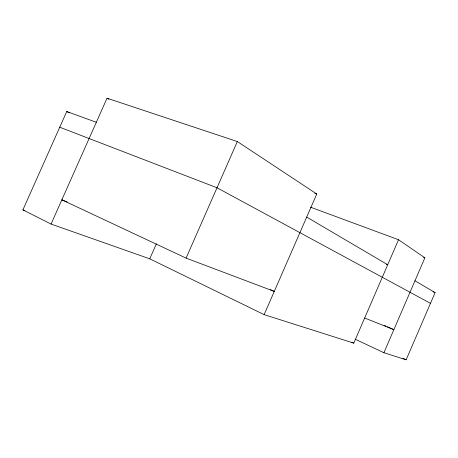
<?xml version="1.0" encoding="UTF-8"?>
<svg xmlns="http://www.w3.org/2000/svg" width="458" height="458" viewBox="0 0 458 458"><rect width="100%" height="100%" fill="white"/><g stroke="black" fill="none" stroke-linecap="round" stroke-linejoin="round"><path stroke-width="0.69" d="M355.419 339.315L383.907 352.723L424.881 257.825L398.534 239.74L310.495 207.165M383.907 352.723L406.149 359.793L435.1 292.616L414.971 280.777M96.329 122.28L66.736 111.523L22.9 209.879L51.073 224.071L149.76 258.827L264.14 314.64L353.776 343.139L398.534 239.74M264.14 314.64L316.764 194.009L237.336 141.539L107.029 98.207L51.073 224.071M67.166 201.932L61.853 199.837L186.085 258.112L237.336 141.539M149.76 258.827L156.384 243.805M314.749 193.287L316.764 194.009M22.9 209.879L24.915 210.6M423.547 257.322L424.881 257.825M186.085 258.112L274.273 291.414L270.38 289.616M59.74 127.215L217.012 187.769L430.474 303.345M386.38 264.214L387.714 264.741L306.7 217.086M364.654 318.007L393.863 329.663L387.336 326.743M433.108 291.815L435.1 292.616M384.079 325.283L386.037 326.159M402.92 358.282L406.149 359.793M351.841 342.223L353.776 343.139M66.736 111.523L69.255 112.868M107.029 98.207L108.867 99.294"/></g></svg>
